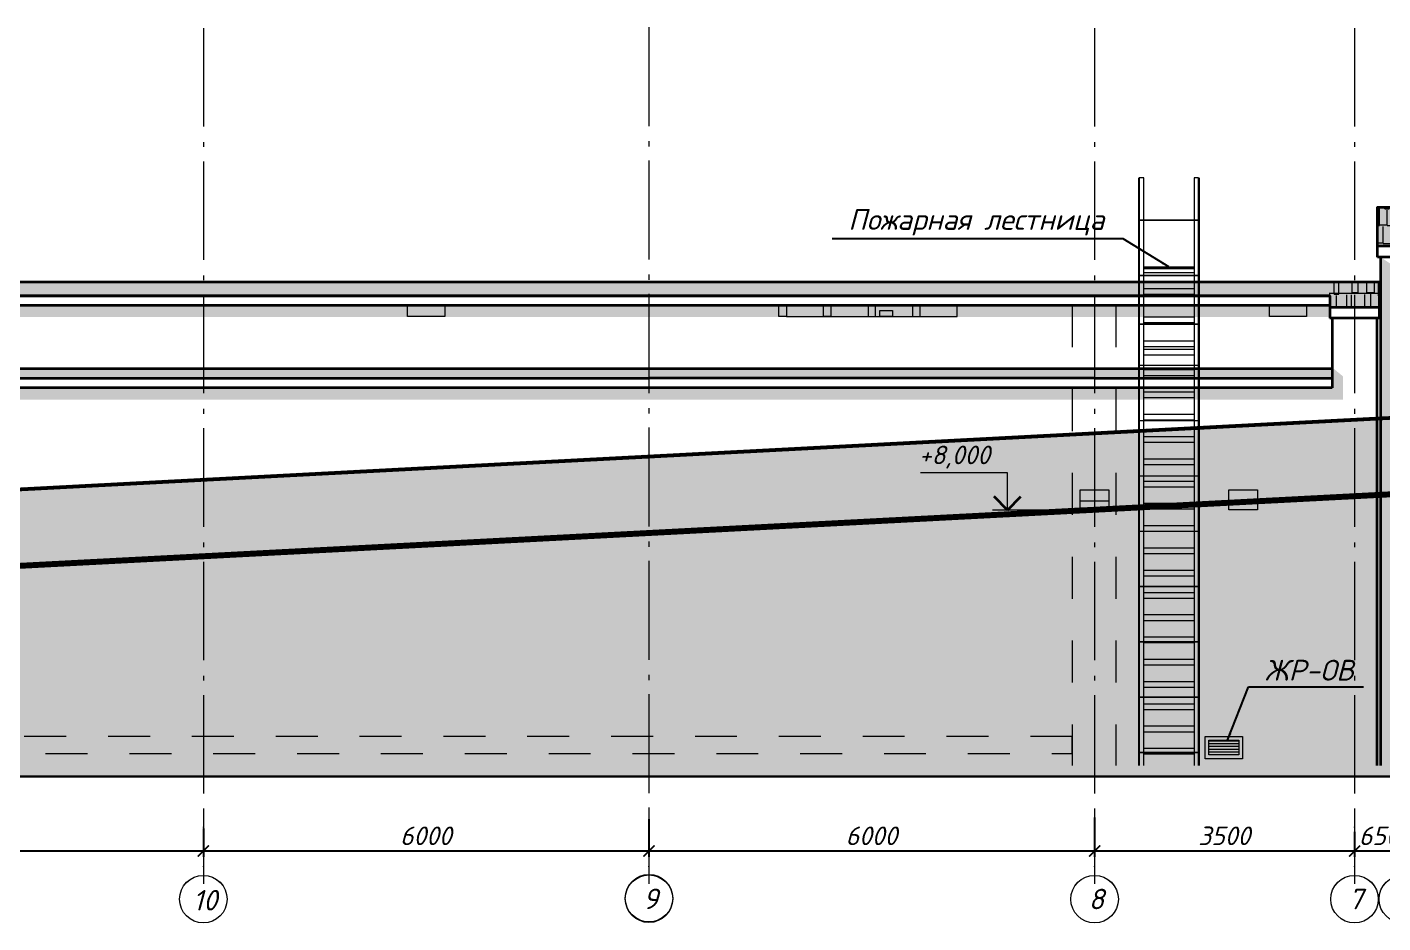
# Model space of a CAD drawing. Header units: millimetres. Extents: x -6419137 to 687965, y -598396 to 179722.
# Drawn here: x 379030 to 397284, y 111655 to 123721 of the extents above; entities that cross this region are included whole.
import ezdxf

# ---------------------------------------------------------------- set-up
doc = ezdxf.new("R2010")
doc.units = ezdxf.units.MM
doc.header["$MEASUREMENT"] = 0
doc.linetypes.add('Double Dashed', pattern=[1797.222233, 1325, -211.666656, 63.333344, -197.222233])
doc.linetypes.add('Штриховая', pattern=[5644.444466, 2822.222233, -2822.222233])
for name, color, linetype, lineweight in [('graund_Ном._пера__99', 7, 'Continuous', 40), ('Вентиляция', 20, 'Continuous', 5), ('оси_Ном._пера__96', 7, 'Continuous', 5), ('оси_Ном._пера__97', 7, 'Continuous', 20), ('размеры_Ном._пера__96', 7, 'Continuous', 5), ('текст_Ном._пера__1', 7, 'Continuous', 25), ('чертеж_Ном._пера__91', 250, 'Continuous', 5), ('чертеж_Ном._пера__95', 251, 'Continuous', 13), ('чертеж_Ном._пера__96', 7, 'Continuous', 13), ('чертеж_Ном._пера__98', 7, 'Continuous', 35), ('Штрих', 16, 'Continuous', 0), ('Штриховка', 7, 'Continuous', 5)]:
    doc.layers.add(name, color=color, linetype=linetype, lineweight=lineweight)
doc.layers.add('размеры', color=7, linetype='Continuous')
doc.layers.add('стены наруж', color=7, linetype='Continuous')
doc.styles.get("Standard").update_dxf_attribs({"font": 'isocpeui.ttf'})
doc.dimstyles.get("Standard").update_dxf_attribs({"dimtxt": 150, "dimasz": 100, "dimexe": 100, "dimexo": 100, "dimgap": 80, "dimtad": 1, "dimtoh": 1, "dimdec": 0, "dimzin": 0, "dimdsep": 46, "dimtxsty": 'Standard', "dimblk": 'ARCHTICK', "dimblk2": 'ARCHTICK', "dimcen": 0.09, "dimdle": 100, "dimadec": 0, "dimazin": 0, "dimtfac": 1, "dimtdec": 0, "dimtofl": 0, "dimtmove": 0, "dimatfit": 3, "dimfxl": 1, "dimtolj": 1, "dimtzin": 0, "dimarcsym": 0})
doc.dimstyles.new('STEP', dxfattribs={"dimtxt": 200, "dimasz": 150, "dimexe": 80, "dimexo": 80, "dimgap": 80, "dimtad": 1, "dimdec": 0, "dimzin": 0, "dimdsep": 46, "dimtxsty": 'Standard', "dimblk": 'ARCHTICK', "dimcen": 150, "dimdle": 80, "dimadec": 0, "dimazin": 0, "dimtfac": 1, "dimtdec": 0, "dimtofl": 0, "dimtmove": 1, "dimatfit": 3, "dimfxl": 1, "dimtolj": 1, "dimtzin": 0, "dimarcsym": 0})
pattern_1 = [(0, (0.008, -32552.83), (510, 240), [120, -100, 140, -60, 180, -80]), (0, (120, -32542.83), (510, 240), [100, -380, 80, -120]), (0, (360, -32567.83), (510, 240), [60, -620]), (90, (0.008, -32552.83), (-170, 240), [230, -730]), (90, (120, -32552.83), (-170, 240), [225, -735]), (90, (220, -32552.83), (-170, 240), [210, -750]), (90, (360, -32567.83), (-170, 240), [230, -730]), (90, (420, -32567.83), (-170, 240), [230, -730]), (90, (600, -32552.83), (-170, 240), [220, -740])]

# ---------------------------------------------------------------- blocks, each defined once
blk = doc.blocks.new('_ArchTick')
at = {"color": 0, "linetype": 'ByBlock', "const_width": 0.15}
blk.add_lwpolyline([(-0.5, -0.5), (0.5, 0.5)], dxfattribs=at)
blk = doc.blocks.new('*D53')
at = {"layer": 'Defpoints', "color": 0, "transparency": 16777216}
for p in [(397553, 113042), (396903, 112963), (396903, 112623)]:
    blk.add_point(p, dxfattribs=at)
at = {"layer": 'размеры_Ном._пера__96', "color": 0, "lineweight": -2, "transparency": 16777216}
for p, q in [((396903, 112883), (396903, 112543)), ((397553, 112962), (397553, 112543)), ((397633, 112623), (396823, 112623))]:
    blk.add_line(p, q, dxfattribs=at)
at = {"layer": 'размеры_Ном._пера__96', "color": 0, "lineweight": -2, "transparency": 16777216, "xscale": 150, "yscale": 150, "zscale": 150, "rotation": 180}
blk.add_blockref('_ArchTick', (396903, 112623), dxfattribs=at)
at = {"layer": 'размеры_Ном._пера__96', "color": 0, "lineweight": -2, "transparency": 16777216, "xscale": 150, "yscale": 150, "zscale": 150}
blk.add_blockref('_ArchTick', (397553, 112623), dxfattribs=at)
at = {"layer": 'размеры_Ном._пера__96', "color": 0, "transparency": 16777216, "insert": (397228, 112828), "char_height": 250, "attachment_point": 5}
blk.add_mtext('\\A1;650', dxfattribs=at)
blk = doc.blocks.new('*D54')
at = {"layer": 'Defpoints', "color": 0, "transparency": 16777216}
for p in [(393403, 112876), (396903, 112856), (393403, 112623)]:
    blk.add_point(p, dxfattribs=at)
at = {"layer": 'размеры_Ном._пера__96', "color": 0, "lineweight": -2, "transparency": 16777216}
for p, q in [((393403, 112796), (393403, 112543)), ((396903, 112776), (396903, 112543)), ((396983, 112623), (393323, 112623))]:
    blk.add_line(p, q, dxfattribs=at)
at = {"layer": 'размеры_Ном._пера__96', "color": 0, "lineweight": -2, "transparency": 16777216, "xscale": 150, "yscale": 150, "zscale": 150, "rotation": 180}
blk.add_blockref('_ArchTick', (393403, 112623), dxfattribs=at)
at = {"layer": 'размеры_Ном._пера__96', "color": 0, "lineweight": -2, "transparency": 16777216, "xscale": 150, "yscale": 150, "zscale": 150}
blk.add_blockref('_ArchTick', (396903, 112623), dxfattribs=at)
at = {"layer": 'размеры_Ном._пера__96', "color": 0, "transparency": 16777216, "insert": (395148, 112828), "char_height": 250, "attachment_point": 5}
blk.add_mtext('\\A1;3500', dxfattribs=at)
blk = doc.blocks.new('*D55')
at = {"layer": 'Defpoints', "color": 0, "transparency": 16777216}
for p in [(387403, 113083), (393403, 113157), (387403, 112623)]:
    blk.add_point(p, dxfattribs=at)
at = {"layer": 'размеры_Ном._пера__96', "color": 0, "lineweight": -2, "transparency": 16777216}
for p, q in [((387403, 113003), (387403, 112543)), ((393403, 113077), (393403, 112543)), ((393483, 112623), (387323, 112623))]:
    blk.add_line(p, q, dxfattribs=at)
at = {"layer": 'размеры_Ном._пера__96', "color": 0, "lineweight": -2, "transparency": 16777216, "xscale": 150, "yscale": 150, "zscale": 150, "rotation": 180}
blk.add_blockref('_ArchTick', (387403, 112623), dxfattribs=at)
at = {"layer": 'размеры_Ном._пера__96', "color": 0, "lineweight": -2, "transparency": 16777216, "xscale": 150, "yscale": 150, "zscale": 150}
blk.add_blockref('_ArchTick', (393403, 112623), dxfattribs=at)
at = {"layer": 'размеры_Ном._пера__96', "color": 0, "transparency": 16777216, "insert": (390398, 112828), "char_height": 250, "attachment_point": 5}
blk.add_mtext('\\A1;6000', dxfattribs=at)
blk = doc.blocks.new('*D56')
at = {"layer": 'Defpoints', "color": 0, "transparency": 16777216}
for p in [(387403, 113133), (381403, 112959), (381403, 112623)]:
    blk.add_point(p, dxfattribs=at)
at = {"layer": 'размеры_Ном._пера__96', "color": 0, "lineweight": -2, "transparency": 16777216}
for p, q in [((387403, 113053), (387403, 112543)), ((381403, 112879), (381403, 112543)), ((387483, 112623), (381323, 112623))]:
    blk.add_line(p, q, dxfattribs=at)
at = {"layer": 'размеры_Ном._пера__96', "color": 0, "lineweight": -2, "transparency": 16777216, "xscale": 150, "yscale": 150, "zscale": 150, "rotation": 180}
blk.add_blockref('_ArchTick', (381403, 112623), dxfattribs=at)
at = {"layer": 'размеры_Ном._пера__96', "color": 0, "lineweight": -2, "transparency": 16777216, "xscale": 150, "yscale": 150, "zscale": 150}
blk.add_blockref('_ArchTick', (387403, 112623), dxfattribs=at)
at = {"layer": 'размеры_Ном._пера__96', "color": 0, "transparency": 16777216, "insert": (384398, 112828), "char_height": 250, "attachment_point": 5}
blk.add_mtext('\\A1;6000', dxfattribs=at)
blk = doc.blocks.new('*D57')
at = {"layer": 'Defpoints', "color": 0, "transparency": 16777216}
for p in [(381403, 113009), (375403, 112859), (375403, 112623)]:
    blk.add_point(p, dxfattribs=at)
at = {"layer": 'размеры_Ном._пера__96', "color": 0, "lineweight": -2, "transparency": 16777216}
for p, q in [((381403, 112929), (381403, 112543)), ((375403, 112779), (375403, 112543)), ((381483, 112623), (375323, 112623))]:
    blk.add_line(p, q, dxfattribs=at)
at = {"layer": 'размеры_Ном._пера__96', "color": 0, "lineweight": -2, "transparency": 16777216, "xscale": 150, "yscale": 150, "zscale": 150, "rotation": 180}
blk.add_blockref('_ArchTick', (375403, 112623), dxfattribs=at)
at = {"layer": 'размеры_Ном._пера__96', "color": 0, "lineweight": -2, "transparency": 16777216, "xscale": 150, "yscale": 150, "zscale": 150}
blk.add_blockref('_ArchTick', (381403, 112623), dxfattribs=at)
at = {"layer": 'размеры_Ном._пера__96', "color": 0, "transparency": 16777216, "insert": (378398, 112828), "char_height": 250, "attachment_point": 5}
blk.add_mtext('\\A1;6000', dxfattribs=at)
blk = doc.blocks.new('*D91')
at = {"layer": 'Defpoints', "color": 0, "transparency": 16777216}
for p in [(397553, 113042), (396903, 112963), (396903, 112623)]:
    blk.add_point(p, dxfattribs=at)
at = {"layer": 'размеры_Ном._пера__96', "color": 0, "lineweight": -2, "transparency": 16777216}
for p, q in [((396903, 112883), (396903, 112543)), ((397553, 112962), (397553, 112543)), ((397633, 112623), (396823, 112623))]:
    blk.add_line(p, q, dxfattribs=at)
at = {"layer": 'размеры_Ном._пера__96', "color": 0, "lineweight": -2, "transparency": 16777216, "xscale": 150, "yscale": 150, "zscale": 150, "rotation": 180}
blk.add_blockref('_ArchTick', (396903, 112623), dxfattribs=at)
at = {"layer": 'размеры_Ном._пера__96', "color": 0, "lineweight": -2, "transparency": 16777216, "xscale": 150, "yscale": 150, "zscale": 150}
blk.add_blockref('_ArchTick', (397553, 112623), dxfattribs=at)
at = {"layer": 'размеры_Ном._пера__96', "color": 0, "transparency": 16777216, "insert": (397228, 112828), "char_height": 250, "attachment_point": 5}
blk.add_mtext('\\A1;650', dxfattribs=at)
blk = doc.blocks.new('*D92')
at = {"layer": 'Defpoints', "color": 0, "transparency": 16777216}
for p in [(393403, 112876), (396903, 112856), (393403, 112623)]:
    blk.add_point(p, dxfattribs=at)
at = {"layer": 'размеры_Ном._пера__96', "color": 0, "lineweight": -2, "transparency": 16777216}
for p, q in [((393403, 112796), (393403, 112543)), ((396903, 112776), (396903, 112543)), ((396983, 112623), (393323, 112623))]:
    blk.add_line(p, q, dxfattribs=at)
at = {"layer": 'размеры_Ном._пера__96', "color": 0, "lineweight": -2, "transparency": 16777216, "xscale": 150, "yscale": 150, "zscale": 150, "rotation": 180}
blk.add_blockref('_ArchTick', (393403, 112623), dxfattribs=at)
at = {"layer": 'размеры_Ном._пера__96', "color": 0, "lineweight": -2, "transparency": 16777216, "xscale": 150, "yscale": 150, "zscale": 150}
blk.add_blockref('_ArchTick', (396903, 112623), dxfattribs=at)
at = {"layer": 'размеры_Ном._пера__96', "color": 0, "transparency": 16777216, "insert": (395148, 112828), "char_height": 250, "attachment_point": 5}
blk.add_mtext('\\A1;3500', dxfattribs=at)
blk = doc.blocks.new('*D93')
at = {"layer": 'Defpoints', "color": 0, "transparency": 16777216}
for p in [(387403, 113083), (393403, 113157), (387403, 112623)]:
    blk.add_point(p, dxfattribs=at)
at = {"layer": 'размеры_Ном._пера__96', "color": 0, "lineweight": -2, "transparency": 16777216}
for p, q in [((387403, 113003), (387403, 112543)), ((393403, 113077), (393403, 112543)), ((393483, 112623), (387323, 112623))]:
    blk.add_line(p, q, dxfattribs=at)
at = {"layer": 'размеры_Ном._пера__96', "color": 0, "lineweight": -2, "transparency": 16777216, "xscale": 150, "yscale": 150, "zscale": 150, "rotation": 180}
blk.add_blockref('_ArchTick', (387403, 112623), dxfattribs=at)
at = {"layer": 'размеры_Ном._пера__96', "color": 0, "lineweight": -2, "transparency": 16777216, "xscale": 150, "yscale": 150, "zscale": 150}
blk.add_blockref('_ArchTick', (393403, 112623), dxfattribs=at)
at = {"layer": 'размеры_Ном._пера__96', "color": 0, "transparency": 16777216, "insert": (390398, 112828), "char_height": 250, "attachment_point": 5}
blk.add_mtext('\\A1;6000', dxfattribs=at)
blk = doc.blocks.new('*D94')
at = {"layer": 'Defpoints', "color": 0, "transparency": 16777216}
for p in [(387403, 113133), (381403, 112959), (381403, 112623)]:
    blk.add_point(p, dxfattribs=at)
at = {"layer": 'размеры_Ном._пера__96', "color": 0, "lineweight": -2, "transparency": 16777216}
for p, q in [((387403, 113053), (387403, 112543)), ((381403, 112879), (381403, 112543)), ((387483, 112623), (381323, 112623))]:
    blk.add_line(p, q, dxfattribs=at)
at = {"layer": 'размеры_Ном._пера__96', "color": 0, "lineweight": -2, "transparency": 16777216, "xscale": 150, "yscale": 150, "zscale": 150, "rotation": 180}
blk.add_blockref('_ArchTick', (381403, 112623), dxfattribs=at)
at = {"layer": 'размеры_Ном._пера__96', "color": 0, "lineweight": -2, "transparency": 16777216, "xscale": 150, "yscale": 150, "zscale": 150}
blk.add_blockref('_ArchTick', (387403, 112623), dxfattribs=at)
at = {"layer": 'размеры_Ном._пера__96', "color": 0, "transparency": 16777216, "insert": (384398, 112828), "char_height": 250, "attachment_point": 5}
blk.add_mtext('\\A1;6000', dxfattribs=at)
blk = doc.blocks.new('*D95')
at = {"layer": 'Defpoints', "color": 0, "transparency": 16777216}
for p in [(381403, 113009), (375403, 112859), (375403, 112623)]:
    blk.add_point(p, dxfattribs=at)
at = {"layer": 'размеры_Ном._пера__96', "color": 0, "lineweight": -2, "transparency": 16777216}
for p, q in [((381403, 112929), (381403, 112543)), ((375403, 112779), (375403, 112543)), ((381483, 112623), (375323, 112623))]:
    blk.add_line(p, q, dxfattribs=at)
at = {"layer": 'размеры_Ном._пера__96', "color": 0, "lineweight": -2, "transparency": 16777216, "xscale": 150, "yscale": 150, "zscale": 150, "rotation": 180}
blk.add_blockref('_ArchTick', (375403, 112623), dxfattribs=at)
at = {"layer": 'размеры_Ном._пера__96', "color": 0, "lineweight": -2, "transparency": 16777216, "xscale": 150, "yscale": 150, "zscale": 150}
blk.add_blockref('_ArchTick', (381403, 112623), dxfattribs=at)
at = {"layer": 'размеры_Ном._пера__96', "color": 0, "transparency": 16777216, "insert": (378398, 112828), "char_height": 250, "attachment_point": 5}
blk.add_mtext('\\A1;6000', dxfattribs=at)
blk = doc.blocks.new('A$C40B03653')
at = {"layer": 'чертеж_Ном._пера__91', "linetype": 'Continuous', "lineweight": 15}
for p, q in [((66, -133), (66, 367)), ((66, 367), (1236, 367)), ((-566, -133), (266, -133))]:
    blk.add_line(p, q, dxfattribs=at)
at = {"layer": 'чертеж_Ном._пера__98', "linetype": 'Continuous'}
for q in [(-114, 47), (246, 47)]:
    blk.add_line((66, -133), q, dxfattribs=at)

msp = doc.modelspace()

# ---------------------------------------------------------------- hatches: boundary and pattern name
at = {"layer": 'Вентиляция'}
h = msp.add_hatch(dxfattribs=at)
h.set_pattern_fill('ANSI31', color=256, scale=300, angle=315)
h.set_pattern_definition([(0, (0.008, -32552.83), (1e-14, 37.5), [])])
h.paths.add_polyline_path([(395342.6, 114117), (394942.6, 114117), (394942.6, 113917), (395342.6, 113917)])
at = {"layer": 'размеры', "true_color": 0x7d6554}
h = msp.add_hatch(dxfattribs=at)
h.set_pattern_fill('GRAVEL', color=37, scale=1500, angle=12)
h.set_pattern_definition([(240.012788, (744.53, -11113.45), (-8930.963383, -15699.9329), [201.804, -19978.632]), (196.96974, (643.67, -11288.245), (17294.789277, 5209.631836), [346.302, -34283.887]), (144.510447, (312.445, -11389.32), (18102.75691, -13020.76005), [244.182, -24174.049]), (279.273689, (-181.804, -11877.75), (-4770.129323, 29656.295558), [315.357, -31220.337]), (304.833654, (-130.984, -12188.99), (-11078.51744, 16047.319132), [309.2325, -30614.0597]), (9.273689, (45.65, -12442.81), (-29656.295558, -4770.129323), [315.357, -31220.337]), (49.69424, (356.883, -12391.99), (-15955.202852, -18726.491982), [417.0435, -41287.273]), (84.255328, (626.655, -12073.95), (3409.464011, 34461.943578), [393.732, -38979.4822]), (133.429566, (666.065, -11682.2), (-15792.04918, 16578.937924), [316.425, -31326.1097]), (187.236358, (448.53, -11452.4), (16451.30295, 1963.321497), [361.248, -17701.144]), (234.397438, (90.164, -11497.907), (-14176.1139147, -19881.845847), [467.172, -46250.0625]), (150.814075, (1273.86, -11583.68), (-12141.755025, 6620.255653), [159.4515, -15785.767]), (183.469234, (1134.655, -11505.92), (19697.613287, 1119.835169), [303.3555, -30032.267]), (237, (831.9, -11524.3), (311.8675, -1467.2214), [212.1315, -1909.189]), (215.19859, (691.73, -11370.04), (6712.37193, 4493.78048), [114.237, -11309.4227]), (303.80141, (598.38, -11435.9), (-2402.82401, 4089.79667), [161.5545, -7916.1927]), (42.963757, (688.25, -11570.14), (3777.92913, 3870.04541), [262.3935, -8484.0343]), (173.56505, (880.27, -11391.3), (3246.31034, -843.48633), [189.7365, -4553.68]), (28.38954, (-252.61, -11616.77), (13736.611402, 7520.339566), [265.8, -26314.2677]), (82.346176, (-18.78, -11490.39), (-2438.342706, -17386.905557), [222.9915, -22076.1116]), (305.19859, (817.9, -11097.86), (-4493.78048, 6712.37193), [228.4725, -11195.187]), (355.61046, (949.59, -11284.56), (-15607.81662, 1282.988841), [265.8, -26314.2677]), (351.443955, (-59.25, -12526.45), (-7959.84208, 1375.10512), [256.32, -12559.6856]), (306.77514, (194.21, -12564.58), (-10766.649904, 14580.09773), [214.767, -21261.9646]), (78.80141, (1144.43, -12561.96), (1375.10512, 7959.84208), [228.4725, -11195.187]), (29.354025, (1188.805, -12337.84), (-17826.40807, -9923.163575), [251.4465, -24893.1354]), (81.443955, (425.5, -12714.78), (-1375.10512, -7959.84208), [128.16, -12687.8456]), (113.30993, (1056.4, -12580.68), (-2714.69155, 5557.01807), [76.485, -7572.0443]), (177.96376, (1026.13, -12510.43), (4713.53174, -531.6188), [309.2325, -5875.426]), (198.009006, (717.1, -12499.45), (14360.346475, 4585.896763), [286.575, -28370.8848]), (315.69007, (716.3, -11702.2), (-2090.95647, 2622.57527), [216.333, -5191.994]), (5.157227, (871.12, -11853.3), (25566.498891, 2367.305314), [377.691, -37391.344]), (72.945396, (1247.28, -11819.35), (-3685.81285, -11518.019953), [154.434, -15289.011]), (102, (1292.6, -11671.7), (-1779.089, 1155.354), [90, -1410]), (132.256437, (678.4, -12461.67), (8051.958358, -9023.079663), [208.386, -20630.28]), (60.012788, (538.27, -12307.43), (8930.963383, 15699.9329), [403.608, -19776.828]), (12, (740, -11957.9), (1155.354, 1779.089), [390, -1110]), (337.304846, (1121.47, -11876.765), (16855.286765, -7151.874445), [237.171, -23479.9115]), (266.054604, (1340.28, -11968.27), (-219.75126, -6180.75314), [218.403, -10701.762]), (219.645975, (1325.25, -12186.16), (-24758.531259, -20597.697199), [355.5975, -35204.2113]), (187.426079, (1051.44, -12413.045), (-19385.7457505, -2587.05657), [376.1985, -37243.61])])
h.paths.add_polyline_path([(348205.5, 115214.3), (348205.5, 114198.4), (348464.1, 114241.5), (352883.3, 114881.8), (354190.1, 115031.2), (356359.5, 115337), (360190.1, 115531.2), (367633, 115925.3), (370190.1, 116031.2), (374003.3, 116257.8), (400285.8, 117629.4), (408364.7, 118156.3), (428152.6, 119526.3), (428161.6, 120531.6), (407248.5, 119083.8), (401674.7, 118705.7), (388112.8, 118002.1), (356190.1, 116331.9), (350041.9, 115520.3)])
at = {"layer": 'размеры', "true_color": 0xd093d2}
h = msp.add_hatch(color=213, dxfattribs=at)
h.dxf.hatch_style = 1
h.set_gradient(color1=(224, 186, 159), color2=(192, 192, 192), tint=1, name='HEMISPHERICAL')
h.paths.add_polyline_path([(348205.5, 115190.1), (348205.5, 114174.3), (348464.1, 114217.4), (352883.3, 114857.6), (354190.1, 115007.1), (356359.5, 115312.8), (360190.1, 115507.1), (367633, 115901.2), (370190.1, 116007.1), (374003.3, 116233.6), (400285.8, 117605.3), (408364.7, 118132.2), (428152.6, 119502.1), (428161.6, 120507.5), (407248.5, 119059.7), (401674.7, 118681.6), (388112.8, 117978), (356190.1, 116307.8), (350041.9, 115496.2)])
at = {"layer": 'стены наруж', "true_color": 0x47602f}
h = msp.add_hatch(color=59, dxfattribs=at)
h.dxf.hatch_style = 1
h.set_gradient(color1=(44, 89, 44), color2=(219, 228, 205), rotation=270, tint=1)
h.paths.add_polyline_path([(348205.5, 114089), (348205.5, 113757.7), (348205.5, 113774), (348205.5, 113774), (348205.5, 113622.8), (437662.8, 113628.9), (437662.8, 119898.8), (432893.8, 119922.6), (430429.2, 119578.9), (428705.7, 119505.7), (412495.9, 118383.5), (394523.1, 117278.7), (356705.7, 115305), (348724.4, 114175.5)])
at = {"layer": 'Штрих', "true_color": 0xcf5330}
h = msp.add_hatch(color=32, dxfattribs=at)
h.dxf.hatch_style = 1
h.paths.add_polyline_path([(397213.3, 121167.9), (428172.6, 121167.9), (428172.6, 121297), (397213.3, 121297)])
h = msp.add_hatch(color=32, dxfattribs=at)
h.dxf.hatch_style = 1
h.paths.add_polyline_path([(397883.9, 120777), (397883.3, 121184.2), (397213.3, 121184.2), (397213.3, 120777)])
h = msp.add_hatch(color=32, dxfattribs=at)
h.dxf.hatch_style = 1
h.paths.add_polyline_path([(359569.6, 120103.2), (397233.8, 120103.2), (397233.8, 120291.4), (359569.6, 120291.4)])
h = msp.add_hatch(color=32, dxfattribs=at)
h.dxf.hatch_style = 1
h.paths.add_polyline_path([(397233.9, 119947.8), (397233.9, 120278.6), (396571.3, 120278.6), (396571.3, 119947.8)])
h = msp.add_hatch(color=32, dxfattribs=at)
h.dxf.hatch_style = 1
h.paths.add_polyline_path([(369402.6, 119137), (369402.6, 119006.3), (375702.6, 119006.3), (375702.6, 119137)])
h.paths.add_polyline_path([(365902.5, 118994.4), (365902.9, 119125), (360201, 119125), (360201.2, 118994.4)])
h.paths.add_polyline_path([(365902.6, 119137), (365902.6, 119006.3), (369402.6, 119006.3), (369402.6, 119137)])
h.paths.add_polyline_path([(381702.6, 119137), (381702.6, 119006.3), (384192.6, 119006.3), (384192.6, 119137)])
h.paths.add_polyline_path([(381702.6, 118994.3), (381702.6, 119125), (375702.6, 119125), (375702.6, 118994.3)])
h.paths.add_polyline_path([(387702.6, 119006.3), (387702.6, 119137), (384192.6, 119137), (384192.6, 119006.3)])
h.paths.add_polyline_path([(387702.6, 119137), (387702.6, 119006.3), (393762.6, 118994.3), (393762.6, 119125)])
h.paths.add_polyline_path([(396602.6, 118994.3), (396602.6, 119125), (393762.6, 119125), (393762.6, 118994.3)])
at = {"layer": 'Штриховка', "true_color": 0x4d1300}
h = msp.add_hatch(dxfattribs=at)
h.set_pattern_fill('AR-RSHKE', color=28, scale=20, style=2)
h.set_pattern_definition(pattern_1)
h.paths.add_polyline_path([(397887.9, 121297), (397217.3, 121297), (397213.3, 120777), (397883.9, 120777)])
at = {"layer": 'Штриховка', "true_color": 0xa8a8b8}
h = msp.add_hatch(color=253, dxfattribs=at)
h.dxf.hatch_style = 1
h.paths.add_polyline_path([(397252.4, 113774), (397752.8, 113774), (398325, 114017), (398325, 121184.2), (397883.9, 121184.2), (397883.9, 120622), (397852.6, 120622), (397852.6, 120227), (397252.6, 120622), (397249.7, 117174.4)])
at = {"layer": 'Штриховка', "true_color": 0x4d1300}
h = msp.add_hatch(dxfattribs=at)
h.set_pattern_fill('AR-RSHKE', color=28, scale=20, style=2)
h.set_pattern_definition([(0, (0.008, -32921.65), (510, 240), [120, -100, 140, -60, 180, -80]), (0, (120, -32911.65), (510, 240), [100, -380, 80, -120]), (0, (360, -32936.65), (510, 240), [60, -620]), (90, (0.008, -32921.65), (-170, 240), [230, -730]), (90, (120, -32921.65), (-170, 240), [225, -735]), (90, (220, -32921.65), (-170, 240), [210, -750]), (90, (360, -32936.65), (-170, 240), [230, -730]), (90, (420, -32936.65), (-170, 240), [230, -730]), (90, (600, -32921.65), (-170, 240), [220, -740])])
h.paths.add_polyline_path([(359569.6, 120103.2), (396571.2, 120103.2), (396571.2, 120287), (359569.6, 120287)])
h = msp.add_hatch(dxfattribs=at)
h.set_pattern_fill('AR-RSHKE', color=28, scale=20, style=2)
h.set_pattern_definition([(0, (0.008, -32742), (510, 240), [120, -100, 140, -60, 180, -80]), (0, (120, -32732), (510, 240), [100, -380, 80, -120]), (0, (360, -32757), (510, 240), [60, -620]), (90, (0.008, -32742), (-170, 240), [230, -730]), (90, (120, -32742), (-170, 240), [225, -735]), (90, (220, -32742), (-170, 240), [210, -750]), (90, (360, -32757), (-170, 240), [230, -730]), (90, (420, -32757), (-170, 240), [230, -730]), (90, (600, -32742), (-170, 240), [220, -740])])
h.paths.add_polyline_path([(397233.8, 120282.8), (396563.2, 120282.8), (396563.2, 119947.8), (397233.8, 119947.8)])
at = {"layer": 'Штриховка', "true_color": 0xa8a8b8}
h = msp.add_hatch(color=253, dxfattribs=at)
h.dxf.hatch_style = 1
h.paths.add_polyline_path([(360245.6, 119973.2), (360431.6, 119814.1), (360431.6, 119973.2)])
h.paths.add_polyline_path([(360433.1, 119809.9), (360436.8, 119809.7), (360433.1, 119814.9)])
h.paths.add_polyline_path([(396571.2, 119815), (396571.2, 119973.2), (360431.6, 119973.2), (360431.6, 119815)])
at = {"layer": 'Штриховка', "true_color": 0x4d1300}
h = msp.add_hatch(dxfattribs=at)
h.set_pattern_fill('AR-RSHKE', color=28, scale=20, style=2)
h.set_pattern_definition(pattern_1)
h.paths.add_polyline_path([(369402.6, 119134.1), (369402.6, 119003.4), (375702.6, 118985.3), (375702.6, 119116)])
h.paths.add_polyline_path([(365907.6, 118994.3), (365907.6, 119125), (360197.6, 119125), (360197.6, 118994.3)])
h.paths.add_polyline_path([(365902.6, 119125), (365902.6, 118994.3), (369402.6, 118994.3), (369402.6, 119125)])
h.paths.add_polyline_path([(381702.6, 119125), (381702.6, 118994.3), (384192.6, 118994.3), (384192.6, 119125)])
h.paths.add_polyline_path([(381702.6, 118994.3), (381702.6, 119125), (375702.6, 119125), (375702.6, 118994.3)])
h.paths.add_polyline_path([(387702.6, 118994.3), (387702.6, 119125), (384192.6, 119125), (384192.6, 118994.3)])
h.paths.add_polyline_path([(387702.6, 119125), (387702.6, 118994.3), (393762.6, 118994.3), (393762.6, 119125)])
h.paths.add_polyline_path([(396602.6, 118994.3), (396602.6, 119125), (393762.6, 119125), (393762.6, 118994.3)])
at = {"layer": 'Штриховка', "true_color": 0xa8a8b8}
h = msp.add_hatch(color=253, dxfattribs=at)
h.dxf.hatch_style = 1
h.paths.add_polyline_path([(396749, 119015.6), (396602.6, 119135.4), (396602.6, 118859.7), (396749, 118859.7)])
h.paths.add_polyline_path([(396748.7, 118703.1), (396748.7, 118861.3), (360387, 118861.3), (360387, 118703.1)])
h.paths.add_polyline_path([(360200.9, 118861.3), (360387, 118703.2), (360387, 118861.3)])

# ---------------------------------------------------------------- linework, layer by layer
at = {"layer": 'Вентиляция'}
msp.add_lwpolyline([(394892.6, 114167), (395392.6, 114167), (395392.6, 113867), (394892.6, 113867)], close=True, dxfattribs=at)
msp.add_lwpolyline([(394942.6, 114117), (395342.6, 114117), (395342.6, 113917), (394942.6, 113917), (394942.6, 114117)], dxfattribs=at)
at = {"layer": 'оси_Ном._пера__96', "linetype": 'Double Dashed'}
for p, q in [((381402.6, 123708.6), (381402.6, 112946)), ((381402.6, 123708.6), (381402.6, 112946)), ((387402.6, 123721.3), (387402.6, 112958.7)), ((387402.6, 123712.2), (387402.6, 112949.6)), ((393402.6, 123708.6), (393402.6, 112946)), ((393402.6, 123708.6), (393402.6, 112946)), ((396902.6, 123708.6), (396902.6, 112946)), ((396902.6, 123708.6), (396902.6, 112946)), ((381402.6, 113195.4), (381402.6, 112295.4)), ((381402.6, 113195.3), (381402.6, 112295.3)), ((387402.6, 113208.1), (387402.6, 112308.1)), ((387402.6, 113199), (387402.6, 112299)), ((393402.6, 113195.4), (393402.6, 112295.4)), ((393402.6, 113195.3), (393402.6, 112295.3)), ((396902.6, 113195.4), (396902.6, 112295.4)), ((396902.6, 113195.3), (396902.6, 112295.3)), ((381402.6, 113082.2), (381402.6, 112182.2)), ((381402.6, 113082.2), (381402.6, 112182.2)), ((387402.6, 113082.2), (387402.6, 112182.2)), ((387402.6, 113082.2), (387402.6, 112182.2)), ((393402.6, 113082.2), (393402.6, 112182.2)), ((393402.6, 113082.2), (393402.6, 112182.2)), ((396902.6, 113082.2), (396902.6, 112182.2)), ((396902.6, 113082.2), (396902.6, 112182.2))]:
    msp.add_line(p, q, dxfattribs=at)
for p in [(381402.6, 112946), (381402.6, 112946), (381402.6, 112946), (381402.6, 112946), (387402.6, 112958.7), (387402.6, 112958.7), (387402.6, 112949.6), (387402.6, 112949.6), (393402.6, 112946), (393402.6, 112946), (393402.6, 112946), (393402.6, 112946), (396902.6, 112946), (396902.6, 112946), (396902.6, 112946), (396902.6, 112946), (381402.6, 112416), (381402.6, 112416), (387402.6, 112416), (387402.6, 112416), (393402.6, 112416), (393402.6, 112416), (396902.6, 112416), (396902.6, 112416)]:
    msp.add_point(p, dxfattribs=at)
at = {"layer": 'оси_Ном._пера__97', "linetype": 'Continuous'}
for centre, major_axis, start_param, end_param in [((381402.6, 111975.4), (226.3, 226.3), 3.9269908, 10.2101761), ((381402.6, 111975.3), (226.3, 226.3), 3.9269908, 10.2101761), ((387402.6, 111988.1), (-226.3, 226.3), 2.3561945, 8.6393798), ((387402.6, 111980.8), (-226.3, 226.3), 2.3561945, 8.6393798), ((393402.6, 111975.4), (-226.3, 226.3), 2.3561945, 8.6393798), ((393402.6, 111975.3), (-226.3, 226.3), 2.3561945, 8.6393798), ((396902.6, 111975.4), (-226.3, 226.3), 2.3561945, 8.6393798), ((396902.6, 111975.3), (-226.3, 226.3), 2.3561945, 8.6393798), ((397552.6, 111975.4), (-226.3, 226.3), 2.3561945, 8.6393798), ((397552.6, 111975.3), (-226.3, 226.3), 2.3561945, 8.6393798)]:
    msp.add_ellipse(centre, major_axis=major_axis, ratio=1, start_param=start_param, end_param=end_param, dxfattribs=at)
at = {"layer": 'чертеж_Ном._пера__91', "color": 0}
for points in [[(394063.4, 113774), (394063.4, 121691.1), (394002.8, 121691.1), (394002.8, 113774)], [(394802.8, 113774), (394802.8, 121691.1), (394742.3, 121691.1), (394742.3, 113774)]]:
    msp.add_lwpolyline(points, dxfattribs=at)
for points in [[(394063.4, 120491.1), (394742.3, 120491.1), (394742.3, 120409.9), (394063.4, 120409.9)], [(394063.4, 120199.5), (394742.3, 120199.5), (394742.3, 120118.3), (394063.4, 120118.3)], [(394063.4, 119818.3), (394742.3, 119818.3), (394742.3, 119737), (394063.4, 119737)], [(394063.4, 119494.4), (394742.3, 119494.4), (394742.3, 119413.2), (394063.4, 119413.2)], [(394063.4, 119383.6), (394742.3, 119383.6), (394742.3, 119302.3), (394063.4, 119302.3)], [(394063.4, 119107.5), (394742.3, 119107.5), (394742.3, 119026.2), (394063.4, 119026.2)], [(394063.4, 118807.5), (394742.3, 118807.5), (394742.3, 118726.2), (394063.4, 118726.2)], [(394063.4, 118507.5), (394742.3, 118507.5), (394742.3, 118426.2), (394063.4, 118426.2)], [(394063.4, 118207.5), (394742.3, 118207.5), (394742.3, 118126.2), (394063.4, 118126.2)], [(394063.4, 117907.5), (394742.3, 117907.5), (394742.3, 117826.2), (394063.4, 117826.2)], [(394063.4, 117607.5), (394742.3, 117607.5), (394742.3, 117526.2), (394063.4, 117526.2)], [(394063.4, 117307.5), (394742.3, 117307.5), (394742.3, 117226.2), (394063.4, 117226.2)], [(394063.4, 117007.5), (394742.3, 117007.5), (394742.3, 116926.2), (394063.4, 116926.2)], [(394063.4, 116707.5), (394742.3, 116707.5), (394742.3, 116626.2), (394063.4, 116626.2)], [(394063.4, 116407.5), (394742.3, 116407.5), (394742.3, 116326.2), (394063.4, 116326.2)], [(394063.4, 116107.5), (394742.3, 116107.5), (394742.3, 116026.2), (394063.4, 116026.2)], [(394063.4, 115807.5), (394742.3, 115807.5), (394742.3, 115726.2), (394063.4, 115726.2)], [(394063.4, 115507.5), (394742.3, 115507.5), (394742.3, 115426.2), (394063.4, 115426.2)], [(394063.4, 115207.5), (394742.3, 115207.5), (394742.3, 115126.2), (394063.4, 115126.2)], [(394063.4, 114907.5), (394742.3, 114907.5), (394742.3, 114826.2), (394063.4, 114826.2)], [(394063.4, 114607.5), (394742.3, 114607.5), (394742.3, 114526.2), (394063.4, 114526.2)], [(394063.4, 114307.5), (394742.3, 114307.5), (394742.3, 114226.2), (394063.4, 114226.2)], [(394063.4, 114007.5), (394742.3, 114007.5), (394742.3, 113926.2), (394063.4, 113926.2)]]:
    msp.add_lwpolyline(points, close=True, dxfattribs=at)
at = {"layer": 'чертеж_Ном._пера__91'}
for points in [[(384652.5, 119973.4), (384652.5, 119823.4), (384152.7, 119823.4), (384152.7, 119973.4)], [(389252.7, 119973.4), (389252.7, 119823.4), (391552.5, 119823.4), (391552.5, 119973.4)], [(396255.5, 119973.4), (396255.5, 119823.4), (395755.6, 119823.4), (395755.6, 119973.4)], [(346408, 113625.9), (441482.6, 113625.9)]]:
    msp.add_lwpolyline(points, dxfattribs=at)
for points in [[(389152.5, 119973.4), (389252.7, 119973.4), (389252.7, 119823.4), (389152.5, 119823.4)], [(389752.5, 119973.4), (389852.7, 119973.4), (389852.7, 119823.4), (389752.5, 119823.4)], [(390452.7, 119973.4), (390352.5, 119973.4), (390352.5, 119823.4), (390452.7, 119823.4)], [(391052.7, 119973.4), (390952.5, 119973.4), (390952.5, 119823.4), (391052.7, 119823.4)]]:
    msp.add_lwpolyline(points, close=True, dxfattribs=at)
at = {"layer": 'чертеж_Ном._пера__95', "color": 30, "linetype": 'Штриховая', "lineweight": 0, "ltscale": 0.2}
for points in [[(393102.6, 119973.4), (393102.6, 113774)], [(393690.6, 119973.4), (393690.6, 113774)]]:
    msp.add_lwpolyline(points, dxfattribs=at)
at = {"layer": 'чертеж_Ном._пера__95', "color": 8, "lineweight": 0}
for points in [[(393210.6, 117490.4), (393594.6, 117490.4), (393594.6, 117217), (393210.6, 117217)], [(393210.6, 117490.4), (393594.6, 117490.4), (393594.6, 117334.7), (393210.6, 117334.7)], [(395210.6, 117490.4), (395594.6, 117490.4), (395594.6, 117217), (395210.6, 117217)], [(395210.6, 117490.4), (395594.6, 117490.4), (395594.6, 117334.7), (395210.6, 117334.7)]]:
    msp.add_lwpolyline(points, close=True, dxfattribs=at)
at = {"layer": 'чертеж_Ном._пера__95', "color": 30, "linetype": 'Штриховая', "lineweight": 0, "ltscale": 0.2}
msp.add_lwpolyline([(393102.6, 114167), (360087.9, 114167), (360087.9, 113937), (393102.6, 113937)], close=True, dxfattribs=at)
at = {"layer": 'чертеж_Ном._пера__96'}
for points, const_width in [([(393998.3, 113774), (393998.3, 121691.1)], 20), ([(394810.1, 121691.1), (394810.1, 113774)], 20), ([(393998.3, 121121.7), (394807.4, 121121.7)], 20), ([(393998.3, 120375.4), (394807.4, 120375.4)], 20), ([(393992.9, 119720.3), (394802, 119720.3)], 20), ([(393995.6, 119164.7), (394804.7, 119164.7)], 20), ([(393998.3, 118419.9), (394807.4, 118419.9)], 20), ([(393995.6, 117675.1), (394804.7, 117675.1)], 20), ([(348205.5, 114089), (350356.1, 114447.4), (356705.7, 115305), (360421.4, 115499), (369721.2, 115984.3), (373813.3, 116197.9), (377543.6, 116392.5), (380961.6, 116570.9), (383462.4, 116701.4), (385533.2, 116809.5), (389117.4, 116996.6), (391142.5, 117102.2), (392754.6, 117186.4), (394583.7, 117281.8), (396025.3, 117357.1), (397668.5, 117442.8)], 80), ([(393998.3, 116930.4), (394807.4, 116930.4)], 20), ([(393990.3, 116185.6), (394799.3, 116185.6)], 20), ([(393992.9, 115440.8), (394802, 115440.8)], 20), ([(393995.6, 114696.1), (394804.7, 114696.1)], 20), ([(393998.3, 113951.3), (394807.4, 113951.3)], 20)]:
    msp.add_lwpolyline(points, dxfattribs=dict(at, const_width=const_width))
at = {"layer": 'чертеж_Ном._пера__96', "color": 18, "true_color": 0x5c0000, "const_width": 50}
msp.add_lwpolyline([(348205.5, 115193.8), (350004.3, 115493.6), (356060.3, 116300.4), (402092, 118702.7), (428152.6, 120506.9)], dxfattribs=at)
at = {"layer": 'чертеж_Ном._пера__96'}
for points in [[(394063.4, 120491.1), (394742.3, 120491.1), (394742.3, 120467), (394063.4, 120467)], [(394068.1, 120486.4), (394737.5, 120486.4), (394737.5, 120471.7), (394068.1, 120471.7)], [(396571.2, 120137.8), (397233.8, 120137.8), (397233.8, 119802.8), (396571.2, 119802.8)]]:
    msp.add_lwpolyline(points, close=True, dxfattribs=at)
at = {"layer": 'чертеж_Ном._пера__96', "color": 5, "lineweight": 0}
msp.add_lwpolyline([(390683.6, 119823.4), (390512.7, 119823.4), (390512.7, 119905.2), (390683.6, 119905.2)], close=True, dxfattribs=at)
at = {"layer": 'чертеж_Ном._пера__96', "lineweight": 25, "const_width": 30}
msp.add_lwpolyline([(437662.8, 113625.9), (348205.5, 113625.8)], dxfattribs=at)
at = {"layer": 'чертеж_Ном._пера__98'}
for points in [[(397213.3, 120622), (397213.3, 121297), (428172.6, 121297), (428172.6, 120622), (427510, 120622), (427510, 121167.9), (397883.9, 121167.9), (397883.9, 120622), (397213.3, 120622)], [(397213.3, 120777), (397883.9, 120777)], [(397252.6, 120622), (397252.6, 113774)], [(397233.8, 120103.2), (397233.8, 120287), (359569.6, 120287), (359569.6, 119623.2), (360232.3, 119623.2), (360232.3, 120103.2)], [(397233.8, 120282.8), (397233.8, 119802.8)], [(360232.3, 120103.2), (396571.2, 120103.2), (396571.2, 119958.2)], [(396571.2, 120103.2), (360232.3, 120103.2)], [(396571.2, 119973.4), (360232.3, 119973.4), (360232.3, 119623.2)], [(396571.2, 120103.2), (396571.2, 119802.8)], [(396571.2, 119947.8), (397233.8, 119947.8)], [(397233.8, 119802.8), (396571.2, 119802.8)], [(396602.6, 119802.8), (396602.6, 118861.3)], [(397202.6, 119802.8), (397202.6, 113774)], [(396602.6, 118861.3), (393762.6, 118861.3), (393762.6, 118861.3), (366202.6, 118861.3), (366202.6, 118861.3), (365602.6, 118861.3), (365602.6, 118861.3), (360200.2, 118861.3), (360200.2, 119623.2), (359601.7, 119623.2), (359602.2, 113774)], [(360201, 119125), (396602.6, 119125)], [(375402.6, 118994.3), (381402.6, 118994.3)], [(381402.6, 118994.3), (387402.6, 118994.3)], [(393402.6, 118994.3), (387402.6, 118994.3)], [(393402.6, 118994.3), (396602.6, 118994.3)]]:
    msp.add_lwpolyline(points, dxfattribs=at)

# ---------------------------------------------------------------- block references
at = {"layer": 'чертеж_Ном._пера__96', "xscale": -1, "rotation": 359.9999999999835}
msp.add_blockref('A$C40B03653', (392295.1, 117349.7), dxfattribs=at)

# ---------------------------------------------------------------- texts
at = {"layer": 'graund_Ном._пера__99', "linetype": 'Continuous', "insert": (390086.2, 121092.3), "char_height": 280, "attachment_point": 4}
msp.add_mtext('Пожарная лестница', dxfattribs=at)
at = {"layer": 'Вентиляция', "linetype": 'Continuous', "insert": (395691.2, 115058.9), "char_height": 280, "attachment_point": 4}
msp.add_mtext('ЖР-ОВ', dxfattribs=at)
at = {"layer": 'текст_Ном._пера__1', "linetype": 'Continuous', "char_height": 184, "attachment_point": 1, "line_spacing_factor": 0.981818}
for s, insert in [('{\\H1.5x;10}', (381261.8, 112098.7)), ('{\\H1.5x;9}', (387322.1, 112117.4)), ('{\\H1.5x;8}', (393322.1, 112114.9)), ('{\\H1.5x;7}', (396822.1, 112114.9))]:
    msp.add_mtext(s, dxfattribs=dict(at, insert=insert))
at = {"layer": 'чертеж_Ном._пера__96', "insert": (391036.6, 117775.3), "char_height": 250, "attachment_point": 7}
msp.add_mtext('+8,000{\\A1;\\H0.66x;\\S^  ;}', dxfattribs=at)

# ---------------------------------------------------------------- dimensions: what is measured, and where the dimension line sits
at = {"layer": 'размеры_Ном._пера__96'}
for base, p1, p2, picture, middle in [((375402.6, 112623), (381402.6, 113008.6), (375402.6, 112859.5), '*D57', (378397.8, 112623)), ((375402.6, 112623), (381402.6, 113008.6), (375402.6, 112859.5), '*D95', (378397.8, 112623)), ((381402.6, 112623), (387402.6, 113133), (381402.6, 112958.6), '*D56', (384397.8, 112623)), ((381402.6, 112623), (387402.6, 113133), (381402.6, 112958.6), '*D94', (384397.8, 112623)), ((387402.6, 112623), (393402.6, 113157.5), (387402.6, 113083), '*D55', (390397.8, 112623)), ((387402.6, 112623), (393402.6, 113157.5), (387402.6, 113083), '*D93', (390397.8, 112623)), ((396902.6, 112623), (397552.6, 113041.7), (396902.6, 112963.3), '*D53', (397227.6, 112623)), ((396902.6, 112623), (397552.6, 113041.7), (396902.6, 112963.3), '*D91', (397227.6, 112623)), ((393402.6, 112623), (396902.6, 112855.9), (393402.6, 112875.7), '*D54', (395147.8, 112623)), ((393402.6, 112623), (396902.6, 112855.9), (393402.6, 112875.8), '*D92', (395147.8, 112623))]:
    dim = msp.add_linear_dim(base=base, p1=p1, p2=p2, angle=180, dimstyle='STEP', override={"dimtxt": 250}, dxfattribs=at)
    dim.commit()
    dim.dimension.update_dxf_attribs({"geometry": picture, "text_midpoint": middle, "dimtype": 160})

# ---------------------------------------------------------------- leaders
at = {"layer": 'Вентиляция', "linetype": 'Continuous'}
msp.add_leader([(395193.8, 114117), (395476.3, 114835.5), (397024.1, 114835.5)], dimstyle='Standard', override={"dimgap": 80, "dimtad": 0}, dxfattribs=at)
at = {"layer": 'чертеж_Ном._пера__91', "color": 0}
msp.add_leader([(394402.8, 120491.1), (393788.4, 120868.9), (389870.5, 120868.9)], dimstyle='Standard', override={"dimgap": 80, "dimtad": 0}, dxfattribs=at)

doc.saveas('drawing.dxf')
